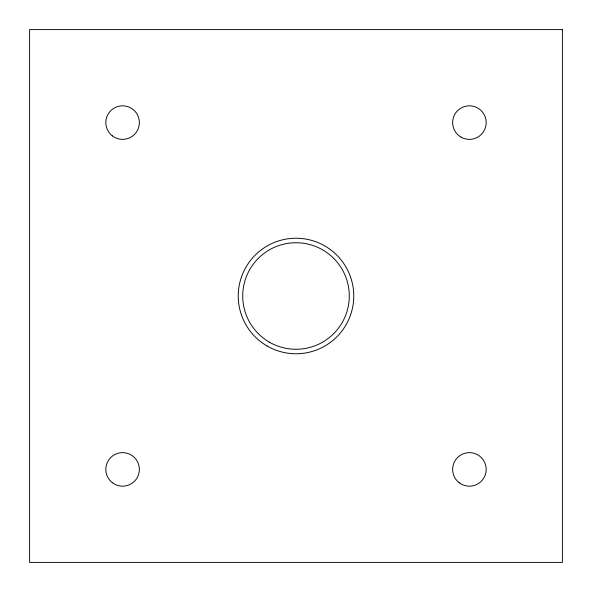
<?xml version="1.0" encoding="UTF-8"?>
<svg xmlns="http://www.w3.org/2000/svg" width="592" height="592" viewBox="0 0 592 592"><rect width="100%" height="100%" fill="white"/><g stroke="black" fill="none" stroke-linecap="round" stroke-linejoin="round"><path stroke-width="0.89" d="M562.4 29.6L29.6 29.6L29.6 562.4L562.4 562.4L562.4 29.6M269.36 342.139A53.28 53.28 0 0 0 349.28 296A53.28 53.28 0 0 0 269.36 249.861A53.28 53.28 0 0 0 269.36 342.139M112.317 482.672A16.783 16.783 0 0 0 139.224 471.669A16.783 16.783 0 0 0 116.247 453.872A16.783 16.783 0 0 0 112.317 482.672M459.229 482.754A16.783 16.783 0 0 0 486.047 471.543A16.783 16.783 0 0 0 462.937 453.923A16.783 16.783 0 0 0 459.229 482.754M461.013 137.129A16.783 16.783 0 0 0 486.187 122.596A16.783 16.783 0 0 0 461.013 108.062A16.783 16.783 0 0 0 461.013 137.129M112.243 135.805A16.783 16.783 0 0 0 139.209 124.956A16.783 16.783 0 0 0 116.335 107.026A16.783 16.783 0 0 0 112.243 135.805M267.118 346.017A57.757 57.757 0 0 0 353.757 296A57.757 57.757 0 0 0 267.118 245.983A57.757 57.757 0 0 0 267.118 346.017"/></g></svg>
